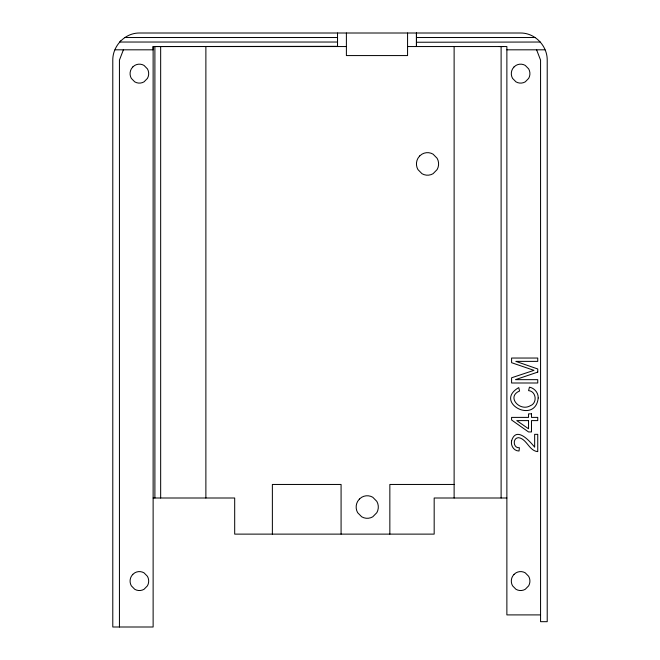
<?xml version="1.0" encoding="UTF-8"?>
<svg xmlns="http://www.w3.org/2000/svg" width="660" height="660" viewBox="0 0 660 660"><rect width="100%" height="100%" fill="white"/><g stroke="black" fill="none" stroke-linecap="round" stroke-linejoin="round"><path stroke-width="0.99" d="M115.021 49.813L153.128 49.813L153.128 46.547L337.524 46.332L337.524 37.521L124.946 37.521M407.566 33L407.566 55.572L346.393 55.572L346.393 33M123.395 49.813L119.435 60.093L119.435 627M536.605 49.813L540.565 60.093L540.565 621.679L547.214 621.679L547.214 60.093C547.33 45.779 535.037 32.942 520.616 33.008L139.384 33.008C124.963 32.942 112.67 45.779 112.786 60.093L112.786 627L153.128 627L153.128 46.547L346.393 46.547M120.574 40.936L119.749 42.034L337.524 42.034M416.435 42.248L540.251 42.034M416.435 37.521L535.054 37.521M407.566 46.547L506.872 46.547L506.872 614.905L540.565 614.905M506.872 49.813L544.979 49.813M454.121 484.457L389.846 484.457L389.846 534.121M153.128 498.003L234.688 498.003L234.688 534.121L434.173 534.121L434.173 498.003L506.872 498.003M499.339 46.547L503.184 46.547M501.113 46.547L501.113 498.003M454.121 46.547L454.121 498.003M341.08 534.121L341.08 484.457L272.374 484.457L272.374 534.121M337.524 33.008L337.524 46.547M205.879 46.547L205.879 498.003M160.66 46.547L160.66 498.003M154.894 46.547L154.894 498.003M416.435 33L416.435 46.547L416.435 33.008M538.189 397.98C535.441 424.99 493.317 402.27 518.76 387.601L519.568 391.009C506.022 396.693 519.89 412.013 530.277 405.735C537.537 403.293 536.407 391.264 528.577 390.613L529.452 387.156C534.485 388.146 538.444 392.782 538.189 397.98M511.615 440.74C510.526 445.566 513.793 451.019 519.049 451.019L519.387 447.719C513.051 448.47 512.325 437.695 518.678 437.671C526.985 439.082 529.064 450.904 537.743 451.621L537.743 434.338L534.658 434.338L534.658 447.166C529.774 441.193 516.26 425.716 511.615 440.74M132.8 66.932L131.323 68.896A9.628 9.628 0 0 0 131.323 78.375L134.731 81.848A9.166 9.166 0 0 0 144.037 81.848L147.444 78.375A9.628 9.628 0 0 0 147.444 68.896L144.037 65.422A9.166 9.166 0 0 0 134.731 65.422L132.8 66.932M419.686 155.941L417.928 158.285A11.459 11.459 0 0 0 417.928 169.57L421.987 173.704A10.915 10.915 0 0 0 433.067 173.704L437.126 169.57A11.459 11.459 0 0 0 437.126 158.285L433.067 154.151A10.915 10.915 0 0 0 421.987 154.151L419.686 155.941M514.033 66.932L512.556 68.896A9.628 9.628 0 0 0 512.556 78.375L515.963 81.848A9.166 9.166 0 0 0 525.269 81.848L528.677 78.375A9.628 9.628 0 0 0 528.677 68.896L525.269 65.422A9.166 9.166 0 0 0 515.963 65.422L514.033 66.932M132.8 574.365L131.323 576.328A9.628 9.628 0 0 0 131.323 585.808L134.731 589.281A9.166 9.166 0 0 0 144.037 589.281L147.444 585.808A9.628 9.628 0 0 0 147.444 576.328L144.037 572.855A9.166 9.166 0 0 0 134.731 572.855L132.8 574.365M359.403 499.051L357.637 501.385A11.459 11.459 0 0 0 357.637 512.671L361.697 516.805A10.915 10.915 0 0 0 372.776 516.805L376.835 512.671A11.459 11.459 0 0 0 376.835 501.385L372.776 497.26A10.915 10.915 0 0 0 361.697 497.252L359.403 499.051M514.033 574.365L512.556 576.328A9.628 9.628 0 0 0 512.556 585.808L515.963 589.281A9.166 9.166 0 0 0 525.269 589.281L528.677 585.808A9.628 9.628 0 0 0 528.677 576.328L525.269 572.855A9.166 9.166 0 0 0 515.963 572.855L514.033 574.365M537.743 372.1L515.485 379.657L537.743 379.657L537.743 382.998L511.591 382.998L511.591 377.784L533.981 370.351L511.591 362.695L511.591 358.042L537.743 358.042L537.743 361.375L515.856 361.375L537.743 368.973L537.743 372.1M531.481 413.861L528.536 413.861L528.536 417.392L511.591 417.392L511.591 420.007L528.536 431.945L531.481 431.945L531.481 420.601L537.743 420.601L537.743 417.392L531.481 417.392L531.481 413.861M528.536 420.601L516.747 420.601L528.536 428.785L528.536 420.601"/></g></svg>
